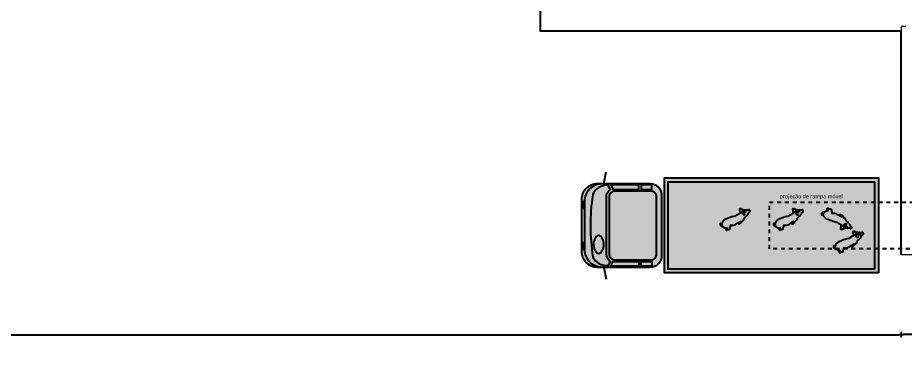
# Model space of a CAD drawing. Header units: millimetres. Extents: x 2823 to 2968, y 1352 to 1452.
# Drawn here: x 2871.81 to 2894.56, y 1413.96 to 1422.41 of the extents above; entities that cross this region are included whole.
import ezdxf

# ---------------------------------------------------------------- set-up
doc = ezdxf.new("R2010")
doc.units = ezdxf.units.MM
doc.header["$LTSCALE"] = 0.03
doc.linetypes.add('Dashed', pattern=[0.75, 0.5, -0.25])
for name, color, linetype, lineweight in [('A-COTAS', 12, 'Continuous', 9), ('A-PAREDE', 5, 'Continuous', 30), ('A-VISTA03', 3, 'Continuous', 9)]:
    doc.layers.add(name, color=color, linetype=linetype, lineweight=lineweight)
for name, color, linetype in [('A-EQUIPAMENTOS', 252, 'Continuous'), ('A_PROJEÇÃO', 7, 'Dashed'), ('G_HACHURA', 9, 'Continuous')]:
    doc.layers.add(name, color=color, linetype=linetype)
doc.layers.add('A-TEXTO1', color=7, linetype='Continuous', true_color=0x000000)
doc.styles.add('Century Gothic', font='arial.ttf')
doc.styles.add('R-80', font='romans.shx')
doc.dimstyles.new('COTA_250', dxfattribs={"dimscale": 250, "dimtxt": 0.002, "dimasz": 0.00025, "dimexe": 0.00075, "dimexo": 0.00075, "dimgap": 0.0005, "dimtad": 1, "dimzin": 4, "dimdsep": 46, "dimtxsty": 'Century Gothic', "dimblk": 'PU-Tick', "dimcen": 0.001, "dimdle": 0.00075, "dimse1": 1, "dimse2": 1, "dimclrd": 256, "dimclre": 256, "dimclrt": 256, "dimadec": 0, "dimazin": 0, "dimtfac": 1, "dimtix": 1, "dimtmove": 0, "dimatfit": 3, "dimldrblk": 'DOT', "dimfxl": 1, "dimarcsym": 0})

# ---------------------------------------------------------------- blocks, each defined once
blk = doc.blocks.new('CAMINHÃO PORCOS')
at = {"layer": 'A-COTAS', "true_color": 0xfafafa}
h = blk.add_hatch(color=7, dxfattribs=at)
h.dxf.hatch_style = 1
h.paths.add_polyline_path([(0, -1.219), (-5.486, -1.219), (-5.486, 1.219), (0, 1.219)])
h = blk.add_hatch(color=7, dxfattribs=at)
h.dxf.hatch_style = 1
edge = h.paths.add_edge_path()
edge.add_arc((-7.206, -0.66), 0.406, 180, 270)
edge.add_line((-7.206, -1.067), (-5.853, -1.067))
edge.add_arc((-5.853, -0.762), 0.305, 270, 360)
edge.add_line((-5.548, -0.762), (-5.548, 0.762))
edge.add_arc((-5.853, 0.762), 0.305, 0, 90)
edge.add_line((-5.853, 1.067), (-7.206, 1.067))
edge.add_arc((-7.206, 0.66), 0.406, 90, 180)
edge.add_line((-7.612, 0.66), (-7.612, -0.66))
for points in [[(-7.035, 1.067), (-6.982, 1.373)], [(-0.457, -0.239), (-0.465, -0.241), (-0.462, -0.248), (-0.457, -0.239)], [(-7.035, -1.067), (-6.982, -1.373)]]:
    blk.add_lwpolyline(points)
for points in [[(0, -1.219), (-5.486, -1.219), (-5.486, 1.219), (0, 1.219)], [(-6.139, 1.042), (-6.857, 1.042), (-6.801, 0.925), (-6.139, 0.925)], [(-5.804, 0.925), (-5.804, 1.042), (-6.081, 1.042), (-6.081, 0.925)], [(-0.1, -1.119), (-5.386, -1.119), (-5.386, 1.119), (-0.1, 1.119)], [(-6.139, -1.042), (-6.857, -1.042), (-6.801, -0.925), (-6.139, -0.925)], [(-5.804, -0.925), (-5.804, -1.042), (-6.081, -1.042), (-6.081, -0.925)]]:
    blk.add_lwpolyline(points, close=True)
for points in [[(-7.612, -0.66, 0.414214), (-7.206, -1.067), (-5.853, -1.067, 0.414214), (-5.548, -0.762), (-5.548, 0.762, 0.414214), (-5.853, 1.067), (-7.206, 1.067, 0.414214), (-7.612, 0.66)], [(-6.751, 0.882, 0.414214), (-6.903, 0.73), (-6.903, -0.73, 0.414214), (-6.751, -0.882), (-5.837, -0.882, 0.414214), (-5.684, -0.73), (-5.684, 0.73, 0.414214), (-5.837, 0.882)], [(-7.17, -0.257, 0.15854), (-7.215, -0.272, 0.106465), (-7.262, -0.324, 0.07162), (-7.293, -0.402, 0.071565), (-7.3, -0.486, 0.057969), (-7.29, -0.578, 0.07162), (-7.262, -0.648, 0.106465), (-7.215, -0.701, 0.15854), (-7.17, -0.716, 0.15854), (-7.124, -0.701, 0.106465), (-7.077, -0.648, 0.07162), (-7.05, -0.578, 0.057969), (-7.039, -0.486, 0.057969), (-7.05, -0.394, 0.07162), (-7.077, -0.324, 0.106465), (-7.124, -0.272, 0.15854)]]:
    blk.add_lwpolyline(points, format="xyb", close=True)
for points in [[(-7.079, 1.067, 0.414214), (-7.536, 0.61), (-7.536, -0.61, 0.414214), (-7.079, -1.067, 0.414214)], [(-6.974, 0.73, -0.264643), (-6.865, 0.921), (-6.929, 1.028, 0.332459), (-7.323, 0.786, 0.076372), (-7.319, -0.814, 0.30161), (-6.929, -1.028), (-6.865, -0.921, -0.272186), (-6.971, -0.734), (-6.971, 0.734)], [(-3.316, 0.401), (-3.322, 0.396, -0.140409), (-3.334, 0.391, 0.001475), (-3.349, 0.39, -0.056824), (-3.372, 0.39, -0.0891), (-3.384, 0.393, 0.224269), (-3.4, 0.394, -0.204477), (-3.441, 0.393, 0.191708), (-3.47, 0.394, -0.284413), (-3.481, 0.396, 0.014102), (-3.504, 0.416, 0.217877), (-3.532, 0.423, -0.093429), (-3.559, 0.424, 0.696362), (-3.563, 0.418, -0.204577), (-3.559, 0.404, 0.042305), (-3.56, 0.383, 0.192339), (-3.553, 0.367, -0.345309), (-3.552, 0.359, 0.244124), (-3.553, 0.347, 0.114848), (-3.534, 0.321), (-3.54, 0.315, -0.131917), (-3.563, 0.3, 0.07646), (-3.616, 0.275, 0.043101), (-3.642, 0.254, -0.149206), (-3.667, 0.241, 0.057523), (-3.84, 0.188, -0.034838), (-3.894, 0.169, 0.215168), (-4.003, 0.078, 0.093322), (-4.01, 0.053, -0.354356), (-4.017, 0.047, 0.072986), (-4.042, 0.039, 0.397127), (-4.054, 0.011, 0.503768), (-4.032, 0.005, 0.792954), (-4.054, 0.051, 0.902919), (-4.053, 0.046, -0.502737), (-4.034, 0.02, -0.824447), (-4.044, 0.021, -0.291379), (-4.041, 0.027, -0.345851), (-4.011, 0.022, -0.353702), (-4.01, 0.013, 0.231579), (-4.013, -0.006, -0.18417), (-4.014, -0.02, 0.446565), (-4.009, -0.031, 0.212983), (-3.995, -0.029, -0.303313), (-3.982, -0.03, 0.09398), (-3.916, -0.063, 0.049208), (-3.877, -0.07), (-3.889, -0.072, 0.348639), (-3.914, -0.102, 0.240383), (-3.904, -0.121), (-3.887, -0.121), (-3.87, -0.108, -0.166373), (-3.852, -0.103, 0.066954), (-3.82, -0.099, 0.444285), (-3.804, -0.07, -0.254623), (-3.801, -0.048, 0.271876), (-3.795, -0.003, -0.874568), (-3.784, 0.004), (-3.769, 0.003, 0.15444), (-3.662, 0.028, 0.010187), (-3.542, 0.103), (-3.58, 0.072, 0.344927), (-3.587, 0.044, 0.511087), (-3.57, 0.041, -0.239209), (-3.554, 0.045, 0.403784), (-3.531, 0.06, -0.225073), (-3.51, 0.087, 0.195306), (-3.501, 0.097, -0.199878), (-3.479, 0.121, 0.229581), (-3.451, 0.156, -0.132051), (-3.432, 0.191, 0.011814), (-3.376, 0.254, -0.085622), (-3.355, 0.271, 0.223147), (-3.337, 0.297, -0.118606), (-3.333, 0.305, 0.130994), (-3.327, 0.322, -0.331754), (-3.32, 0.33, 0.357042), (-3.305, 0.347, -0.220529), (-3.301, 0.355, -0.542592), (-3.298, 0.354, 0.634351), (-3.294, 0.353, 0.149836), (-3.289, 0.367, 0.103801), (-3.293, 0.387, 0.151302), (-3.303, 0.399, 0.091401), (-3.31, 0.402, 0.230752), (-3.316, 0.401, 0.674598)], [(-3.534, 0.321), (-3.525, 0.331, -0.102859), (-3.503, 0.346, 0.197319), (-3.488, 0.361, 0.038198), (-3.484, 0.375, -8.499225)], [(-3.385, 0.351), (-3.39, 0.361, 0.333335), (-3.402, 0.368, -0.108549), (-3.44, 0.369, -0.125748), (-3.459, 0.379, 0.174147), (-3.476, 0.386), (-3.477, 0.379, 0.132521), (-3.475, 0.349, -0.241633), (-3.477, 0.336, 0.400881), (-3.469, 0.288, 0.147273), (-3.438, 0.276, 0.225035), (-3.422, 0.282, -0.139709), (-3.411, 0.289, -0.131997)], [(-3.406, 0.339), (-3.41, 0.344, 0.539511), (-3.419, 0.343, 0.168823), (-3.419, 0.337, -0.506885), (-3.425, 0.331, 0.971679), (-3.426, 0.324, -0.392846), (-3.419, 0.315, 1.102272)], [(-1.951, 0.401), (-1.957, 0.396, -0.140409), (-1.968, 0.391, 0.001475), (-1.983, 0.39, -0.056824), (-2.007, 0.39, -0.0891), (-2.019, 0.393, 0.224269), (-2.034, 0.394, -0.204477), (-2.076, 0.393, 0.191708), (-2.105, 0.394, -0.284413), (-2.116, 0.396, 0.014102), (-2.139, 0.416, 0.217877), (-2.167, 0.423, -0.093429), (-2.194, 0.424, 0.696362), (-2.197, 0.418, -0.204577), (-2.194, 0.404, 0.042305), (-2.195, 0.383, 0.192339), (-2.188, 0.367, -0.345309), (-2.187, 0.359, 0.244124), (-2.188, 0.347, 0.114848), (-2.168, 0.321), (-2.174, 0.315, -0.131917), (-2.198, 0.3, 0.07646), (-2.251, 0.275, 0.043101), (-2.277, 0.254, -0.149206), (-2.301, 0.241, 0.057523), (-2.474, 0.188, -0.034838), (-2.529, 0.169, 0.215168), (-2.638, 0.078, 0.093322), (-2.645, 0.053, -0.354356), (-2.651, 0.047, 0.072986), (-2.677, 0.039, 0.397127), (-2.689, 0.011, 0.503768), (-2.667, 0.005, 0.792954), (-2.688, 0.051, 0.902919), (-2.688, 0.046, -0.502737), (-2.669, 0.02, -0.824447), (-2.679, 0.021, -0.291379), (-2.676, 0.027, -0.345851), (-2.646, 0.022, -0.353702), (-2.645, 0.013, 0.231579), (-2.648, -0.006, -0.18417), (-2.649, -0.02, 0.446565), (-2.644, -0.031, 0.212983), (-2.63, -0.029, -0.303313), (-2.617, -0.03, 0.09398), (-2.551, -0.063, 0.049208), (-2.512, -0.07), (-2.523, -0.072, 0.348639), (-2.548, -0.102, 0.240383), (-2.539, -0.121), (-2.522, -0.121), (-2.505, -0.108, -0.166373), (-2.487, -0.103, 0.066954), (-2.455, -0.099, 0.444285), (-2.439, -0.07, -0.254623), (-2.436, -0.048, 0.271876), (-2.43, -0.003, -0.874568), (-2.419, 0.004), (-2.404, 0.003, 0.15444), (-2.297, 0.028, 0.010187), (-2.176, 0.103), (-2.215, 0.072, 0.344927), (-2.222, 0.044, 0.511087), (-2.205, 0.041, -0.239209), (-2.189, 0.045, 0.403784), (-2.166, 0.06, -0.225073), (-2.145, 0.087, 0.195306), (-2.135, 0.097, -0.199878), (-2.114, 0.121, 0.229581), (-2.085, 0.156, -0.132051), (-2.067, 0.191, 0.011814), (-2.01, 0.254, -0.085622), (-1.99, 0.271, 0.223147), (-1.972, 0.297, -0.118606), (-1.968, 0.305, 0.130994), (-1.961, 0.322, -0.331754), (-1.954, 0.33, 0.357042), (-1.94, 0.347, -0.220529), (-1.936, 0.355, -0.542592), (-1.933, 0.354, 0.634351), (-1.929, 0.353, 0.149836), (-1.924, 0.367, 0.103801), (-1.928, 0.387, 0.151302), (-1.937, 0.399, 0.091401), (-1.945, 0.402, 0.230752), (-1.951, 0.401, 0.674598)], [(-2.168, 0.321), (-2.159, 0.331, -0.102859), (-2.137, 0.346, 0.197319), (-2.123, 0.361, 0.038198), (-2.119, 0.375, -8.499225)], [(-2.019, 0.351), (-2.025, 0.361, 0.333335), (-2.037, 0.368, -0.108549), (-2.075, 0.369, -0.125748), (-2.094, 0.379, 0.174147), (-2.111, 0.386), (-2.112, 0.379, 0.132521), (-2.11, 0.349, -0.241633), (-2.112, 0.336, 0.400881), (-2.104, 0.288, 0.147273), (-2.072, 0.276, 0.225035), (-2.057, 0.282, -0.139709), (-2.045, 0.289, -0.131997)], [(-2.04, 0.339), (-2.044, 0.344, 0.539511), (-2.053, 0.343, 0.168823), (-2.054, 0.337, -0.506885), (-2.06, 0.331, 0.971679), (-2.061, 0.324, -0.392846), (-2.053, 0.315, 1.102272)], [(-0.717, -0.081), (-0.723, -0.077, 0.140409), (-0.734, -0.072, -0.001475), (-0.749, -0.07, 0.056824), (-0.772, -0.07, 0.0891), (-0.785, -0.074, -0.224269), (-0.8, -0.075, 0.204477), (-0.842, -0.074, -0.191708), (-0.871, -0.075, 0.284413), (-0.881, -0.077, -0.014102), (-0.904, -0.096, -0.217877), (-0.933, -0.104, 0.093429), (-0.959, -0.104, -0.696362), (-0.963, -0.098, 0.204577), (-0.959, -0.084, -0.042305), (-0.96, -0.064, -0.192339), (-0.953, -0.047, 0.345309), (-0.953, -0.04, -0.244124), (-0.953, -0.028, -0.114848), (-0.934, -0.002), (-0.94, 0.004, 0.131917), (-0.963, 0.019, -0.07646), (-1.017, 0.045, -0.043101), (-1.042, 0.066, 0.149206), (-1.067, 0.078, -0.057523), (-1.24, 0.131, 0.034838), (-1.295, 0.15, -0.215168), (-1.404, 0.241, -0.093322), (-1.411, 0.266, 0.354356), (-1.417, 0.273, -0.072986), (-1.442, 0.28, -0.397127), (-1.454, 0.308, -0.503768), (-1.433, 0.315, -0.792954), (-1.454, 0.268, -0.902919), (-1.454, 0.273, 0.502737), (-1.435, 0.299, 0.824447), (-1.445, 0.298, 0.291379), (-1.442, 0.293, 0.345851), (-1.412, 0.297, 0.353702), (-1.411, 0.306, -0.231579), (-1.414, 0.325, 0.18417), (-1.414, 0.339, -0.446565), (-1.409, 0.35, -0.212983), (-1.396, 0.349, 0.303313), (-1.383, 0.349, -0.09398), (-1.316, 0.382, -0.049208), (-1.278, 0.389), (-1.289, 0.391, -0.348639), (-1.314, 0.421, -0.240383), (-1.305, 0.44), (-1.288, 0.44), (-1.271, 0.428, 0.166373), (-1.253, 0.422, -0.066954), (-1.221, 0.419, -0.444285), (-1.205, 0.389, 0.254623), (-1.201, 0.367, -0.271876), (-1.196, 0.322, 0.874568), (-1.184, 0.315), (-1.17, 0.316, -0.15444), (-1.063, 0.291, -0.010187), (-0.942, 0.216), (-0.981, 0.247, -0.344927), (-0.988, 0.275, -0.511087), (-0.97, 0.279, 0.239209), (-0.955, 0.274, -0.403784), (-0.932, 0.259, 0.225073), (-0.91, 0.232, -0.195306), (-0.901, 0.222, 0.199878), (-0.879, 0.198, -0.229581), (-0.851, 0.163, 0.132051), (-0.833, 0.129, -0.011814), (-0.776, 0.065, 0.085622), (-0.755, 0.048, -0.223147), (-0.737, 0.022, 0.118606), (-0.734, 0.014, -0.130994), (-0.727, -0.003, 0.331754), (-0.72, -0.011, -0.357042), (-0.705, -0.027, 0.220529), (-0.701, -0.036, 0.542592), (-0.699, -0.035, -0.634351), (-0.694, -0.034, -0.149836), (-0.69, -0.048, -0.103801), (-0.693, -0.068, -0.151302), (-0.703, -0.08, -0.091401), (-0.711, -0.083, -0.230752), (-0.717, -0.081, -0.674598)], [(-1.411, 0.306), (-1.408, 0.302, -0.10779), (-1.403, 0.293, 0.59)], [(-4.01, 0.013), (-4.007, 0.017, 0.10779), (-4.003, 0.027, -0.59)], [(-2.645, 0.013), (-2.642, 0.017, 0.10779), (-2.637, 0.027, -0.59)], [(-0.785, -0.032), (-0.79, -0.042, -0.333335), (-0.802, -0.048, 0.108549), (-0.841, -0.05, 0.125748), (-0.859, -0.06, -0.174147), (-0.876, -0.067), (-0.878, -0.06, -0.132521), (-0.875, -0.03, 0.241633), (-0.877, -0.016, -0.400881), (-0.87, 0.031, -0.147273), (-0.838, 0.043, -0.225035), (-0.823, 0.037, 0.139709), (-0.811, 0.03, 0.131997)], [(-0.806, -0.02), (-0.81, -0.025, -0.539511), (-0.819, -0.024, -0.168823), (-0.82, -0.018, 0.506885), (-0.825, -0.012, -0.971679), (-0.826, -0.005, 0.392846), (-0.819, 0.004, -1.102272)], [(-0.411, -0.177), (-0.416, -0.182, -0.140409), (-0.428, -0.186, 0.001475), (-0.443, -0.188, -0.056824), (-0.466, -0.188, -0.0891), (-0.479, -0.184, 0.224269), (-0.494, -0.184, -0.204477), (-0.535, -0.184, 0.191708), (-0.564, -0.184, -0.284413), (-0.575, -0.182, 0.014102), (-0.598, -0.162, 0.217877), (-0.627, -0.154, -0.093429), (-0.653, -0.154, 0.696362), (-0.657, -0.16, -0.204577), (-0.653, -0.174, 0.042305), (-0.654, -0.194, 0.192339), (-0.647, -0.211, -0.345309), (-0.646, -0.218, 0.244124), (-0.647, -0.23, 0.114848), (-0.628, -0.256), (-0.634, -0.263, -0.131917), (-0.657, -0.277, 0.07646), (-0.711, -0.303, 0.043101), (-0.736, -0.324, -0.149206), (-0.761, -0.337, 0.057523), (-0.934, -0.389, -0.034838), (-0.988, -0.409, 0.215168), (-1.098, -0.499, 0.093322), (-1.104, -0.524, -0.354356), (-1.111, -0.531, 0.072986), (-1.136, -0.538, 0.397127), (-1.148, -0.567, 0.503768), (-1.127, -0.573, 0.792954), (-1.148, -0.526, 0.902919), (-1.147, -0.532, -0.502737), (-1.128, -0.558, -0.824447), (-1.138, -0.557, -0.291379), (-1.135, -0.551, -0.345851), (-1.105, -0.555, -0.353702), (-1.105, -0.565, 0.231579), (-1.107, -0.583, -0.18417), (-1.108, -0.597, 0.446565), (-1.103, -0.608, 0.212983), (-1.089, -0.607, -0.303313), (-1.076, -0.608, 0.09398), (-1.01, -0.641, 0.049208), (-0.971, -0.647), (-0.983, -0.65, 0.348639), (-1.008, -0.679, 0.240383), (-0.999, -0.699), (-0.982, -0.699), (-0.965, -0.686, -0.166373), (-0.946, -0.68, 0.066954), (-0.914, -0.677, 0.444285), (-0.899, -0.647, -0.254623), (-0.895, -0.626, 0.271876), (-0.889, -0.58, -0.874568), (-0.878, -0.574), (-0.863, -0.575, 0.15444), (-0.756, -0.55, 0.010187), (-0.636, -0.475), (-0.674, -0.505, 0.344927), (-0.681, -0.534, 0.511087), (-0.664, -0.537, -0.239209), (-0.648, -0.533, 0.403784), (-0.626, -0.518, -0.225073), (-0.604, -0.491, 0.195306), (-0.595, -0.48, -0.199878), (-0.573, -0.456, 0.229581), (-0.545, -0.421, -0.132051), (-0.527, -0.387, 0.011814), (-0.47, -0.323, -0.085622), (-0.449, -0.306, 0.223147), (-0.431, -0.28, -0.118606), (-0.428, -0.272, 0.130994), (-0.421, -0.255, -0.331754), (-0.414, -0.248, 0.357042), (-0.399, -0.231, -0.220529), (-0.395, -0.223, -0.542592), (-0.393, -0.224, 0.634351), (-0.388, -0.225, 0.149836), (-0.384, -0.211, 0.103801), (-0.387, -0.191, 0.151302), (-0.397, -0.179, 0.091401), (-0.404, -0.176, 0.230752), (-0.411, -0.177, 0.674598)], [(-0.934, -0.002), (-0.925, -0.012, 0.102859), (-0.903, -0.027, -0.197319), (-0.889, -0.041, -0.038198), (-0.884, -0.056, 8.499225)], [(-0.628, -0.256), (-0.619, -0.247, -0.102859), (-0.597, -0.232, 0.197319), (-0.582, -0.217, 0.038198), (-0.578, -0.203, -8.499225)], [(-0.479, -0.226), (-0.484, -0.216, 0.333335), (-0.496, -0.21, -0.108549), (-0.534, -0.209, -0.125748), (-0.553, -0.199, 0.174147), (-0.57, -0.191), (-0.572, -0.199, 0.132521), (-0.569, -0.228, -0.241633), (-0.571, -0.242, 0.400881), (-0.564, -0.289, 0.147273), (-0.532, -0.301, 0.225035), (-0.516, -0.295, -0.139709), (-0.505, -0.288, -0.131997)], [(-0.5, -0.238), (-0.504, -0.233, 0.539511), (-0.513, -0.234, 0.168823), (-0.514, -0.241, -0.506885), (-0.519, -0.247, 0.971679), (-0.52, -0.253, -0.392846), (-0.513, -0.263, 1.102272)], [(-1.105, -0.565), (-1.101, -0.561, 0.10779), (-1.097, -0.551, -0.59)]]:
    blk.add_lwpolyline(points, format="xyb")
for centre, radius, start, end in [((-7.172, 0.763), 0.152, 147.2096, 171.4226), ((-7.428, 0.525), 0.153, 134.4871, 225.1562), ((-7.428, -0.525), 0.153, 134.8438, 225.5129), ((-7.172, -0.763), 0.152, 188.5774, 212.7904)]:
    blk.add_arc(centre, radius, start, end)
blk = doc.blocks.new('Curral_Suino_Caprino')
at = {"layer": 'A-VISTA03'}
for p in [(207871.594, 9278552.78), (207870.974, 9278546.93)]:
    blk.add_line(p, (207871.594, 9278546.93), dxfattribs=at)
blk.add_lwpolyline([(207871.474, 9278552.78), (207871.594, 9278552.78)], dxfattribs=at)
at = {"layer": 'A_PROJEÇÃO'}
blk.add_lwpolyline([(207870.974, 9278547.08), (207874.974, 9278547.08), (207874.974, 9278548.28), (207870.974, 9278548.28)], close=True, dxfattribs=at)
at = {"layer": 'A-EQUIPAMENTOS', "xscale": -1, "rotation": 359.9999999997279}
blk.add_blockref('CAMINHÃO PORCOS', (207872.18, 9278547.68), dxfattribs=at)
at = {"layer": 'A-TEXTO1', "extrusion": (0, 0, -1), "insert": (207874.714, 9278548.476), "char_height": 0.1, "attachment_point": 1, "text_direction": (-1, 0, 0), "style": 'R-80'}
blk.add_mtext_dynamic_manual_height_columns('{\\fCalibri|b0|i0|c0|p34;projeção de rampa móvel}', width=2.17109, gutter_width=22.26, heights=[0.178], dxfattribs=at)
blk = doc.blocks.new('PU-Tick')
for p, q in [((1, 0), (-1, 0)), ((0, -1), (0, 1))]:
    blk.add_line(p, q)
at = {"color": 0, "linetype": 'ByBlock', "const_width": 0.15}
blk.add_lwpolyline([(-0.5, -0.5), (0.5, 0.5)], dxfattribs=at)
blk = doc.blocks.new('*D108')
at = {"layer": 'A-COTAS', "lineweight": -2, "transparency": 16777216}
blk.add_line((2894.399, 1414.274), (2835.194, 1414.274), dxfattribs=at)
at = {"layer": 'Defpoints', "color": 0, "transparency": 16777216}
for p in [(2894.461, 1416.334), (2835.132, 1416.02), (2835.132, 1414.274)]:
    blk.add_point(p, dxfattribs=at)
at = {"layer": 'A-COTAS', "lineweight": -2, "transparency": 16777216, "xscale": 0.0625, "yscale": 0.0625, "zscale": 0.0625, "rotation": 180}
blk.add_blockref('PU-Tick', (2835.132, 1414.274), dxfattribs=at)
at = {"layer": 'A-COTAS', "lineweight": -2, "transparency": 16777216, "xscale": 0.0625, "yscale": 0.0625, "zscale": 0.0625}
blk.add_blockref('PU-Tick', (2894.461, 1414.274), dxfattribs=at)
at = {"layer": 'A-COTAS', "transparency": 16777216, "insert": (2864.796, 1414.654), "char_height": 0.5, "attachment_point": 5, "style": 'Century Gothic'}
blk.add_mtext('59.33', dxfattribs=at)
blk = doc.blocks.new('_Dot')
at = {"layer": 'G_HACHURA', "color": 0, "lineweight": -2}
blk.add_line((-0.5, 0), (-1, 0), dxfattribs=at)
at = {"layer": 'G_HACHURA', "color": 0, "const_width": 0.5}
blk.add_lwpolyline([(-0.25, 0, 1), (0.25, 0, 1)], format="xyb", close=True, dxfattribs=at)
blk = doc.blocks.new('*D143')
at = {"layer": 'A-COTAS', "lineweight": -2, "transparency": 16777216}
blk.add_line((2894.524, 1414.297), (2914.802, 1414.297), dxfattribs=at)
at = {"layer": 'Defpoints', "color": 0, "transparency": 16777216}
for p in [(2894.461, 1416.334), (2914.865, 1414.297), (2914.865, 1413.962)]:
    blk.add_point(p, dxfattribs=at)
at = {"layer": 'A-COTAS', "lineweight": -2, "transparency": 16777216, "xscale": 0.0625, "yscale": 0.0625, "zscale": 0.0625, "rotation": 180}
blk.add_blockref('PU-Tick', (2894.461, 1414.297), dxfattribs=at)
at = {"layer": 'A-COTAS', "lineweight": -2, "transparency": 16777216, "xscale": 0.0625, "yscale": 0.0625, "zscale": 0.0625}
blk.add_blockref('PU-Tick', (2914.865, 1414.297), dxfattribs=at)
at = {"layer": 'A-COTAS', "transparency": 16777216, "insert": (2904.663, 1414.677), "char_height": 0.5, "attachment_point": 5, "style": 'Century Gothic'}
blk.add_mtext('20.40', dxfattribs=at)
blk = doc.blocks.new('arq geral tgov')
blk.add_lwpolyline([(-3.17, 14.428), (-3.17, 20.158), (-12.42, 20.158), (-12.42, 34.848)])
at = {"layer": 'A-PAREDE', "xscale": -1, "rotation": 359.9999999998639}
blk.add_blockref('Curral_Suino_Caprino', (207868.424, -9278532.502), dxfattribs=at)
at = {"layer": 'A-COTAS'}
for base, p2, picture, middle in [((-62.5, 12.368), (-62.5, 14.114), '*D108', (-32.835, 12.749)), ((17.233, 12.391), (17.233, 12.056), '*D143', (7.031, 12.772))]:
    dim = blk.add_linear_dim(base=base, p1=(-3.17, 14.428), p2=p2, dimstyle='COTA_250', dxfattribs=at)
    dim.commit()
    dim.dimension.update_dxf_attribs({"geometry": picture, "text_midpoint": middle, "insert": (-2897.632, -1401.906)})

msp = doc.modelspace()

# ---------------------------------------------------------------- block references
msp.add_blockref('arq geral tgov', (2897.632, 1401.906))

doc.saveas('drawing.dxf')
